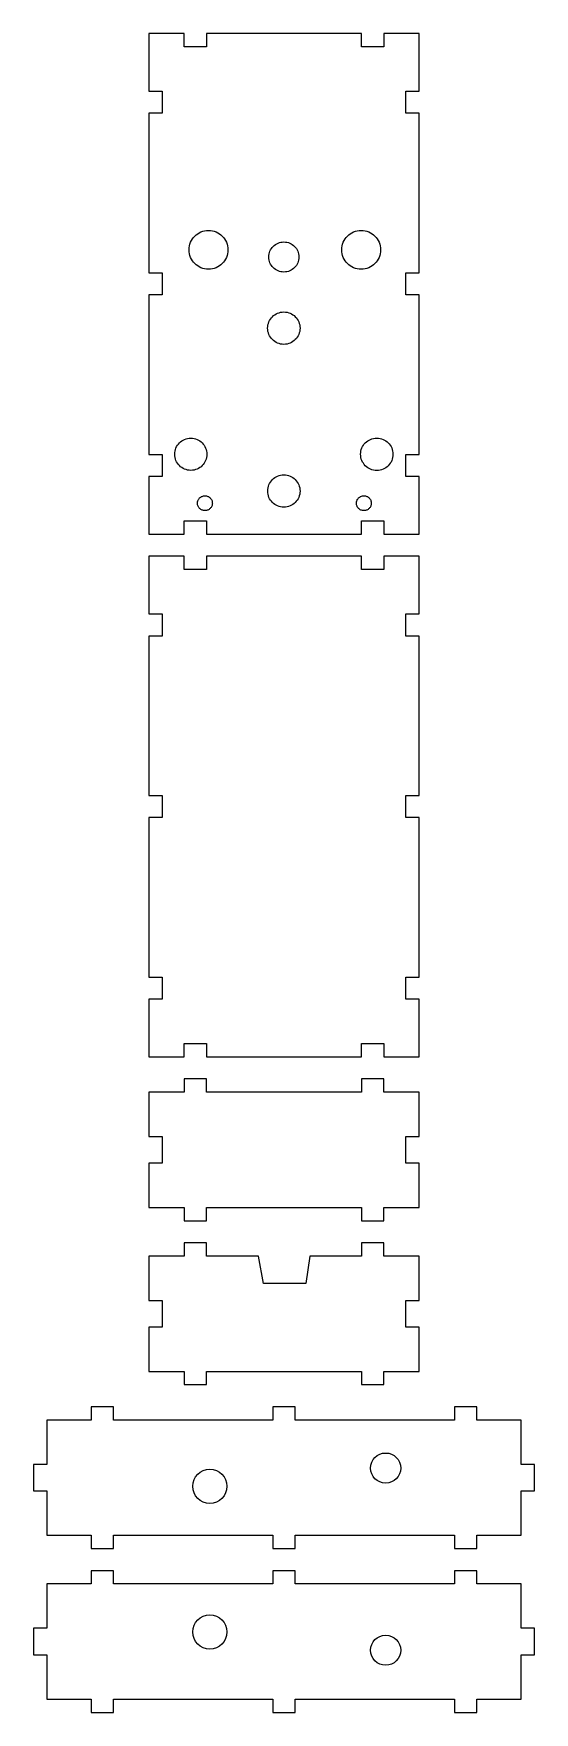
# Model space of a CAD drawing. Header units: metres. Extents: x -56 to 56, y -322 to 56.
import ezdxf

# ---------------------------------------------------------------- set-up
doc = ezdxf.new("R2010")
doc.units = ezdxf.units.M

msp = doc.modelspace()

# ---------------------------------------------------------------- linework, layer by layer
for p, q in [((-22.5, 56.5), (-30.5, 56.5)), ((-30.5, 56.5), (-30.5, 43.5)), ((-22.5, 53.5), (-22.5, 56.5)), ((-17.5, 53.5), (-22.5, 53.5)), ((17.5, 56.5), (-17.5, 56.5)), ((-17.5, 56.5), (-17.5, 53.5)), ((17.5, 53.5), (17.5, 56.5)), ((22.5, 53.5), (17.5, 53.5)), ((30.5, 56.5), (22.5, 56.5)), ((22.5, 56.5), (22.5, 53.5)), ((30.5, 43.5), (30.5, 56.5)), ((-30.5, 43.5), (-27.5, 43.5)), ((-27.5, 43.5), (-27.5, 38.5)), ((27.5, 38.5), (27.5, 43.5)), ((27.5, 43.5), (30.5, 43.5)), ((-27.5, 38.5), (-30.5, 38.5)), ((-30.5, 38.5), (-30.5, 2.5)), ((30.5, 38.5), (27.5, 38.5)), ((30.5, 2.49998), (30.5, 38.5)), ((-19.4775, 11.3096), (-19.1162, 11.5293)), ((-19.1162, 11.5293), (-18.7324, 11.7139)), ((-18.7324, 11.7139), (-18.3301, 11.8613)), ((-18.3301, 11.8613), (-17.9092, 11.9697)), ((-17.9092, 11.9697), (-17.4736, 12.0361)), ((-17.4736, 12.0361), (-17.0254, 12.0586)), ((-17.0254, 12.0586), (-16.5771, 12.0361)), ((-16.5771, 12.0361), (-16.1426, 11.9697)), ((-16.1426, 11.9697), (-15.7217, 11.8613)), ((-15.7217, 11.8613), (-15.3193, 11.7139)), ((-15.3193, 11.7139), (-14.9355, 11.5293)), ((-14.9355, 11.5293), (-14.5742, 11.3096)), ((14.96, 11.3096), (15.3213, 11.5293)), ((15.3213, 11.5293), (15.7041, 11.7139)), ((15.7041, 11.7139), (16.1074, 11.8613)), ((16.1074, 11.8613), (16.5273, 11.9697)), ((16.5273, 11.9697), (16.9629, 12.0361)), ((16.9629, 12.0361), (17.4111, 12.0586)), ((17.4111, 12.0586), (17.8594, 12.0361)), ((17.8594, 12.0361), (18.2949, 11.9697)), ((18.2949, 11.9697), (18.7148, 11.8613)), ((18.7148, 11.8613), (19.1182, 11.7139)), ((19.1182, 11.7139), (19.501, 11.5293)), ((19.501, 11.5293), (19.8623, 11.3096)), ((-21.4102, 7.67383), (-21.3877, 8.12207)), ((-21.3877, 7.22559), (-21.4102, 7.67383)), ((-21.3877, 8.12207), (-21.3213, 8.55762)), ((-21.3213, 8.55762), (-21.2129, 8.97754)), ((-21.2129, 8.97754), (-21.0654, 9.38086)), ((-21.0654, 9.38086), (-20.8809, 9.76367)), ((-20.8809, 9.76367), (-20.6611, 10.126)), ((-20.6611, 10.126), (-20.4092, 10.4629)), ((-20.4092, 10.4629), (-20.126, 10.7744)), ((-20.126, 10.7744), (-19.8145, 11.0576)), ((-19.8145, 11.0576), (-19.4775, 11.3096)), ((-14.5742, 11.3096), (-14.2373, 11.0576)), ((-14.2373, 11.0576), (-13.9258, 10.7744)), ((-13.9258, 10.7744), (-13.6426, 10.4629)), ((-13.6426, 10.4629), (-13.3896, 10.126)), ((-13.3896, 10.126), (-13.1709, 9.76367)), ((-13.1709, 9.76367), (-12.9863, 9.38086)), ((-12.9863, 9.38086), (-12.8389, 8.97754)), ((-12.8389, 8.97754), (-12.7305, 8.55762)), ((-12.7305, 8.55762), (-12.664, 8.12207)), ((-12.6416, 7.67383), (-12.6641, 7.22559)), ((-12.664, 8.12207), (-12.6416, 7.67383)), ((-3.16209, 7.38477), (-3.01854, 7.68164)), ((-3.01854, 7.68164), (-2.84862, 7.96191)), ((-2.84862, 7.96191), (-2.65331, 8.22363)), ((-2.65331, 8.22363), (-2.43358, 8.46484)), ((-2.43358, 8.46484), (-2.19237, 8.68359)), ((-2.19237, 8.68359), (-1.93065, 8.87891)), ((-1.93065, 8.87891), (-1.65038, 9.0498)), ((-1.65038, 9.0498), (-1.3535, 9.19238)), ((-1.3535, 9.19238), (-1.041, 9.30664)), ((-1.041, 9.30664), (-0.71581, 9.39062)), ((-0.71581, 9.39062), (-0.37791, 9.44238)), ((-0.37791, 9.44238), (-0.03123, 9.45996)), ((-0.03123, 9.45996), (0.31641, 9.44238)), ((0.31641, 9.44238), (0.6543, 9.39062)), ((0.6543, 9.39062), (0.97949, 9.30664)), ((0.97949, 9.30664), (1.29199, 9.19238)), ((1.29199, 9.19238), (1.58887, 9.0498)), ((1.58887, 9.0498), (1.86914, 8.87891)), ((1.86914, 8.87891), (2.13086, 8.68359)), ((2.13086, 8.68359), (2.37207, 8.46484)), ((2.37207, 8.46484), (2.59082, 8.22363)), ((2.59082, 8.22363), (2.78711, 7.96191)), ((2.78711, 7.96191), (2.95703, 7.68164)), ((2.95703, 7.68164), (3.09961, 7.38477)), ((13.0264, 7.67381), (13.0488, 8.12206)), ((13.0488, 7.22557), (13.0264, 7.67381)), ((13.0488, 8.12206), (13.1162, 8.5576)), ((13.1162, 8.5576), (13.2236, 8.97752)), ((13.2236, 8.97752), (13.3711, 9.38084)), ((13.3711, 9.38084), (13.5557, 9.76366)), ((13.5557, 9.76366), (13.7754, 10.126)), ((13.7754, 10.126), (14.0283, 10.4629)), ((14.0283, 10.4629), (14.3105, 10.7744)), ((14.3105, 10.7744), (14.6221, 11.0576)), ((14.6221, 11.0576), (14.96, 11.3096)), ((19.8623, 11.3096), (20.2002, 11.0576)), ((20.2002, 11.0576), (20.5117, 10.7744)), ((20.5117, 10.7744), (20.7949, 10.4629)), ((20.7949, 10.4629), (21.0469, 10.126)), ((21.0469, 10.126), (21.2666, 9.76366)), ((21.2666, 9.76366), (21.4512, 9.38084)), ((21.4512, 9.38084), (21.5986, 8.97752)), ((21.5986, 8.97752), (21.707, 8.5576)), ((21.707, 8.5576), (21.7734, 8.12206)), ((21.7734, 8.12206), (21.7959, 7.67381)), ((21.7959, 7.67381), (21.7734, 7.22557)), ((-21.3213, 6.79102), (-21.3877, 7.22559)), ((-21.2129, 6.37012), (-21.3213, 6.79102)), ((-21.0654, 5.96777), (-21.2129, 6.37012)), ((-20.8809, 5.58398), (-21.0654, 5.96777)), ((-20.6611, 5.22266), (-20.8809, 5.58398)), ((-20.4092, 4.88477), (-20.6611, 5.22266)), ((-20.126, 4.57422), (-20.4092, 4.88477)), ((-19.8145, 4.29102), (-20.126, 4.57422)), ((-19.4775, 4.03809), (-19.8145, 4.29102)), ((-19.1162, 3.81934), (-19.4775, 4.03809)), ((-18.7324, 3.63379), (-19.1162, 3.81934)), ((-14.9355, 3.81934), (-15.3193, 3.63379)), ((-14.5742, 4.03809), (-14.9355, 3.81934)), ((-14.2373, 4.29102), (-14.5742, 4.03809)), ((-13.9258, 4.57422), (-14.2373, 4.29102)), ((-13.6426, 4.88477), (-13.9258, 4.57422)), ((-13.3896, 5.22266), (-13.6426, 4.88477)), ((-13.1709, 5.58398), (-13.3896, 5.22266)), ((-12.9863, 5.96777), (-13.1709, 5.58398)), ((-12.8389, 6.37012), (-12.9863, 5.96777)), ((-12.7305, 6.79102), (-12.8389, 6.37012)), ((-12.6641, 7.22559), (-12.7305, 6.79102)), ((-3.4287, 6.06152), (-3.41112, 6.40918)), ((-3.41112, 5.71387), (-3.4287, 6.06152)), ((-3.41112, 6.40918), (-3.35936, 6.74609)), ((-3.35936, 5.37695), (-3.41112, 5.71387)), ((-3.35936, 6.74609), (-3.27635, 7.07227)), ((-3.27635, 5.05176), (-3.35936, 5.37695)), ((-3.27635, 7.07227), (-3.16209, 7.38477)), ((-3.16209, 4.73926), (-3.27635, 5.05176)), ((-3.01854, 4.44238), (-3.16209, 4.73926)), ((-2.84862, 4.16211), (-3.01854, 4.44238)), ((-2.65331, 3.90039), (-2.84862, 4.16211)), ((-2.43358, 3.65918), (-2.65331, 3.90039)), ((2.59082, 3.90038), (2.37207, 3.65916)), ((2.78711, 4.16211), (2.59082, 3.90038)), ((2.95703, 4.44238), (2.78711, 4.16211)), ((3.09961, 4.73926), (2.95703, 4.44238)), ((3.09961, 7.38477), (3.21387, 7.07227)), ((3.21387, 5.05176), (3.09961, 4.73926)), ((3.21387, 7.07227), (3.29785, 6.74609)), ((3.29785, 5.37695), (3.21387, 5.05176)), ((3.29785, 6.74609), (3.34961, 6.40918)), ((3.34961, 5.71387), (3.29785, 5.37695)), ((3.34961, 6.40918), (3.36719, 6.06152)), ((3.36719, 6.06152), (3.34961, 5.71387)), ((13.1162, 6.791), (13.0488, 7.22557)), ((13.2236, 6.3701), (13.1162, 6.791)), ((13.3711, 5.96776), (13.2236, 6.3701)), ((13.5557, 5.58397), (13.3711, 5.96776)), ((13.7754, 5.22264), (13.5557, 5.58397)), ((14.0283, 4.88475), (13.7754, 5.22264)), ((14.3105, 4.5742), (14.0283, 4.88475)), ((14.6221, 4.291), (14.3105, 4.5742)), ((14.96, 4.03807), (14.6221, 4.291)), ((15.3213, 3.81932), (14.96, 4.03807)), ((15.7041, 3.63377), (15.3213, 3.81932)), ((19.501, 3.81932), (19.1182, 3.63377)), ((19.8623, 4.03807), (19.501, 3.81932)), ((20.2002, 4.291), (19.8623, 4.03807)), ((20.5117, 4.5742), (20.2002, 4.291)), ((20.7949, 4.88475), (20.5117, 4.5742)), ((21.0469, 5.22264), (20.7949, 4.88475)), ((21.2666, 5.58397), (21.0469, 5.22264)), ((21.4512, 5.96776), (21.2666, 5.58397)), ((21.5986, 6.3701), (21.4512, 5.96776)), ((21.707, 6.791), (21.5986, 6.3701)), ((21.7734, 7.22557), (21.707, 6.791)), ((-30.5, 2.5), (-27.5, 2.5)), ((-27.5, 2.5), (-27.5, -2.49998)), ((-18.3301, 3.48633), (-18.7324, 3.63379)), ((-17.9092, 3.37891), (-18.3301, 3.48633)), ((-17.4736, 3.3125), (-17.9092, 3.37891)), ((-17.0254, 3.29004), (-17.4736, 3.3125)), ((-16.5771, 3.3125), (-17.0254, 3.29004)), ((-16.1426, 3.37891), (-16.5771, 3.3125)), ((-15.7217, 3.48633), (-16.1426, 3.37891)), ((-15.3193, 3.63379), (-15.7217, 3.48633)), ((-2.19237, 3.43945), (-2.43358, 3.65918)), ((-1.93065, 3.24414), (-2.19237, 3.43945)), ((-1.65038, 3.07422), (-1.93065, 3.24414)), ((-1.3535, 2.93066), (-1.65038, 3.07422)), ((-1.041, 2.81641), (-1.3535, 2.93066)), ((-0.71581, 2.73242), (-1.041, 2.81641)), ((-0.37791, 2.68164), (-0.71581, 2.73242)), ((-0.03123, 2.66406), (-0.37791, 2.68164)), ((0.31641, 2.68164), (-0.03123, 2.66406)), ((0.6543, 2.73242), (0.31641, 2.68164)), ((0.97949, 2.81641), (0.6543, 2.73242)), ((1.29199, 2.93066), (0.97949, 2.81641)), ((1.58887, 3.07422), (1.29199, 2.93066)), ((1.86914, 3.24413), (1.58887, 3.07422)), ((2.13086, 3.43944), (1.86914, 3.24413)), ((2.37207, 3.65916), (2.13086, 3.43944)), ((16.1074, 3.48631), (15.7041, 3.63377)), ((16.5273, 3.37889), (16.1074, 3.48631)), ((16.9629, 3.31248), (16.5273, 3.37889)), ((17.4111, 3.29002), (16.9629, 3.31248)), ((17.8594, 3.31248), (17.4111, 3.29002)), ((18.2949, 3.37889), (17.8594, 3.31248)), ((18.7148, 3.48631), (18.2949, 3.37889)), ((19.1182, 3.63377), (18.7148, 3.48631)), ((27.5, -2.5), (27.5, 2.49998)), ((27.5, 2.49998), (30.5, 2.49998)), ((-27.5, -2.49998), (-30.5, -2.49998)), ((-30.5, -2.49998), (-30.5, -38.5)), ((30.5, -2.5), (27.5, -2.5)), ((30.5, -38.5), (30.5, -2.5)), ((-2.85156, -7.67676), (-2.61621, -7.41699)), ((-2.61621, -7.41699), (-2.35645, -7.18164)), ((-2.35645, -7.18164), (-2.0752, -6.9707)), ((-2.0752, -6.9707), (-1.77344, -6.78809)), ((-1.77344, -6.78809), (-1.4541, -6.63379)), ((-1.4541, -6.63379), (-1.11816, -6.51074)), ((-1.11816, -6.51074), (-0.76855, -6.4209)), ((-0.76855, -6.4209), (-0.40527, -6.36523)), ((-0.40527, -6.36523), (-0.03125, -6.34668)), ((-0.03125, -6.34668), (0.34178, -6.36523)), ((0.34178, -6.36523), (0.70506, -6.4209)), ((0.70506, -6.4209), (1.05565, -6.51074)), ((1.05565, -6.51074), (1.39159, -6.63379)), ((1.39159, -6.63379), (1.71092, -6.78809)), ((1.71092, -6.78809), (2.0117, -6.9707)), ((2.0117, -6.9707), (2.29393, -7.18164)), ((2.29393, -7.18164), (2.55272, -7.41699)), ((2.55272, -7.41699), (2.78905, -7.67676)), ((-3.68652, -10.002), (-3.66797, -9.62793)), ((-3.66797, -10.375), (-3.68652, -10.002)), ((-3.66797, -9.62793), (-3.6123, -9.26465)), ((-3.6123, -10.7383), (-3.66797, -10.375)), ((-3.6123, -9.26465), (-3.52246, -8.91504)), ((-3.52246, -11.0889), (-3.6123, -10.7383)), ((-3.52246, -8.91504), (-3.39941, -8.5791)), ((-3.39941, -11.4238), (-3.52246, -11.0889)), ((-3.39941, -8.5791), (-3.24512, -8.25977)), ((-3.24512, -8.25977), (-3.0625, -7.95801)), ((-3.0625, -7.95801), (-2.85156, -7.67676)), ((2.78905, -7.67676), (2.99901, -7.95801)), ((2.99901, -7.95801), (3.1826, -8.25977)), ((3.1826, -8.25977), (3.33592, -8.5791)), ((3.33592, -8.5791), (3.45897, -8.91504)), ((3.45897, -11.0889), (3.33592, -11.4238)), ((3.45897, -8.91504), (3.54881, -9.26465)), ((3.54881, -10.7383), (3.45897, -11.0889)), ((3.54881, -9.26465), (3.60448, -9.62793)), ((3.60448, -10.375), (3.54881, -10.7383)), ((3.60448, -9.62793), (3.62401, -10.002)), ((3.62401, -10.002), (3.60448, -10.375)), ((-3.24512, -11.7441), (-3.39941, -11.4238)), ((-3.0625, -12.0449), (-3.24512, -11.7441)), ((-2.85156, -12.3262), (-3.0625, -12.0449)), ((-2.61621, -12.5859), (-2.85156, -12.3262)), ((-2.35645, -12.8223), (-2.61621, -12.5859)), ((-2.0752, -13.0322), (-2.35645, -12.8223)), ((-1.77344, -13.2158), (-2.0752, -13.0322)), ((-1.4541, -13.3691), (-1.77344, -13.2158)), ((-1.11816, -13.4922), (-1.4541, -13.3691)), ((-0.76855, -13.582), (-1.11816, -13.4922)), ((-0.40527, -13.6377), (-0.76855, -13.582)), ((-0.03125, -13.6562), (-0.40527, -13.6377)), ((0.34178, -13.6377), (-0.03125, -13.6562)), ((0.70506, -13.582), (0.34178, -13.6377)), ((1.05565, -13.4922), (0.70506, -13.582)), ((1.39159, -13.3691), (1.05565, -13.4922)), ((1.71092, -13.2158), (1.39159, -13.3691)), ((2.0117, -13.0322), (1.71092, -13.2158)), ((2.29393, -12.8223), (2.0117, -13.0322)), ((2.55272, -12.5859), (2.29393, -12.8223)), ((2.78905, -12.3262), (2.55272, -12.5859)), ((2.99901, -12.0449), (2.78905, -12.3262)), ((3.1826, -11.7441), (2.99901, -12.0449)), ((3.33592, -11.4238), (3.1826, -11.7441)), ((-24.6387, -38.1035), (-24.584, -37.7432)), ((-24.584, -37.7432), (-24.4941, -37.3945)), ((-24.4941, -37.3945), (-24.3721, -37.0615)), ((-24.3721, -37.0615), (-24.2197, -36.7441)), ((-24.2197, -36.7441), (-24.0381, -36.4443)), ((-24.0381, -36.4443), (-23.8291, -36.165)), ((-23.8291, -36.165), (-23.5947, -35.9072)), ((-23.5947, -35.9072), (-23.3369, -35.6729)), ((-23.3369, -35.6729), (-23.0566, -35.4639)), ((-23.0566, -35.4639), (-22.7578, -35.2822)), ((-22.7578, -35.2822), (-22.4404, -35.1289)), ((-22.4404, -35.1289), (-22.1064, -35.0068)), ((-22.1064, -35.0068), (-21.7588, -34.918)), ((-21.7588, -34.918), (-21.3984, -34.8623)), ((-21.3984, -34.8623), (-21.0273, -34.8438)), ((-21.0273, -34.8438), (-20.6562, -34.8623)), ((-20.6562, -34.8623), (-20.2949, -34.918)), ((-20.2949, -34.918), (-19.9473, -35.0068)), ((-19.9473, -35.0068), (-19.6133, -35.1289)), ((-19.6133, -35.1289), (-19.2959, -35.2822)), ((-19.2959, -35.2822), (-18.9971, -35.4639)), ((-18.9971, -35.4639), (-18.7178, -35.6729)), ((-18.7178, -35.6729), (-18.46, -35.9072)), ((-18.46, -35.9072), (-18.2256, -36.165)), ((-18.2256, -36.165), (-18.0166, -36.4443)), ((-18.0166, -36.4443), (-17.834, -36.7441)), ((-17.834, -36.7441), (-17.6816, -37.0615)), ((-17.6816, -37.0615), (-17.5596, -37.3945)), ((-17.5596, -37.3945), (-17.4697, -37.7432)), ((-17.4697, -37.7432), (-17.415, -38.1035)), ((17.3008, -38.1006), (17.3555, -37.7383)), ((17.3555, -37.7383), (17.4463, -37.3877)), ((17.4463, -37.3877), (17.5683, -37.0518)), ((17.5683, -37.0518), (17.7226, -36.7324)), ((17.7226, -36.7324), (17.9053, -36.4307)), ((17.9053, -36.4307), (18.1162, -36.1494)), ((18.1162, -36.1494), (18.3515, -35.8906)), ((18.3515, -35.8906), (18.6113, -35.6543)), ((18.6113, -35.6543), (18.8926, -35.4443)), ((18.8926, -35.4443), (19.1943, -35.2607)), ((19.1943, -35.2607), (19.5137, -35.1074)), ((19.5137, -35.1074), (19.8496, -34.9844)), ((19.8496, -34.9844), (20.1992, -34.8945)), ((20.1992, -34.8945), (20.5625, -34.8389)), ((20.5625, -34.8389), (20.9365, -34.8193)), ((20.9365, -34.8193), (21.3096, -34.8389)), ((21.3096, -34.8389), (21.6728, -34.8945)), ((21.6728, -34.8945), (22.0234, -34.9844)), ((22.0234, -34.9844), (22.3584, -35.1074)), ((22.3584, -35.1074), (22.6787, -35.2607)), ((22.6787, -35.2607), (22.9795, -35.4443)), ((22.9795, -35.4443), (23.2607, -35.6543)), ((23.2607, -35.6543), (23.5205, -35.8906)), ((23.5205, -35.8906), (23.7568, -36.1494)), ((23.7568, -36.1494), (23.9668, -36.4307)), ((23.9668, -36.4307), (24.1494, -36.7324)), ((24.1494, -36.7324), (24.3037, -37.0518)), ((24.3037, -37.0518), (24.4267, -37.3877)), ((24.4267, -37.3877), (24.5166, -37.7383)), ((24.5166, -37.7383), (24.5723, -38.1006)), ((-30.5, -38.5), (-27.5, -38.5)), ((-27.5, -38.5), (-27.5, -43.5)), ((-24.6582, -38.4746), (-24.6387, -38.1035)), ((-24.6387, -38.8457), (-24.6582, -38.4746)), ((-24.584, -39.2061), (-24.6387, -38.8457)), ((-24.4941, -39.5547), (-24.584, -39.2061)), ((-24.3721, -39.8877), (-24.4941, -39.5547)), ((-24.2197, -40.2051), (-24.3721, -39.8877)), ((-24.0381, -40.5049), (-24.2197, -40.2051)), ((-23.8291, -40.7842), (-24.0381, -40.5049)), ((-23.5947, -41.042), (-23.8291, -40.7842)), ((-23.3369, -41.2764), (-23.5947, -41.042)), ((-23.0566, -41.4854), (-23.3369, -41.2764)), ((-22.7578, -41.667), (-23.0566, -41.4854)), ((-22.4404, -41.8203), (-22.7578, -41.667)), ((-19.2959, -41.667), (-19.6133, -41.8203)), ((-18.9971, -41.4854), (-19.2959, -41.667)), ((-18.7178, -41.2764), (-18.9971, -41.4854)), ((-18.46, -41.042), (-18.7178, -41.2764)), ((-18.2256, -40.7842), (-18.46, -41.042)), ((-18.0166, -40.5049), (-18.2256, -40.7842)), ((-17.834, -40.2051), (-18.0166, -40.5049)), ((-17.6816, -39.8877), (-17.834, -40.2051)), ((-17.5596, -39.5547), (-17.6816, -39.8877)), ((-17.4697, -39.2061), (-17.5596, -39.5547)), ((-17.415, -38.8457), (-17.4697, -39.2061)), ((-17.415, -38.1035), (-17.3965, -38.4746)), ((-17.3965, -38.4746), (-17.415, -38.8457)), ((17.2812, -38.4746), (17.3008, -38.1006)), ((17.3008, -38.8486), (17.2812, -38.4746)), ((17.3555, -39.2109), (17.3008, -38.8486)), ((17.4463, -39.5615), (17.3555, -39.2109)), ((17.5683, -39.8975), (17.4463, -39.5615)), ((17.7226, -40.2168), (17.5683, -39.8975)), ((17.9053, -40.5176), (17.7226, -40.2168)), ((18.1162, -40.7988), (17.9053, -40.5176)), ((18.3515, -41.0586), (18.1162, -40.7988)), ((18.6113, -41.2949), (18.3515, -41.0586)), ((18.8926, -41.5049), (18.6113, -41.2949)), ((19.1943, -41.6885), (18.8926, -41.5049)), ((19.5137, -41.8418), (19.1943, -41.6885)), ((22.6787, -41.6885), (22.3584, -41.8418)), ((22.9795, -41.5049), (22.6787, -41.6885)), ((23.2607, -41.2949), (22.9795, -41.5049)), ((23.5205, -41.0586), (23.2607, -41.2949)), ((23.7568, -40.7988), (23.5205, -41.0586)), ((23.9668, -40.5176), (23.7568, -40.7988)), ((24.1494, -40.2168), (23.9668, -40.5176)), ((24.3037, -39.8975), (24.1494, -40.2168)), ((24.4267, -39.5615), (24.3037, -39.8975)), ((24.5166, -39.2109), (24.4267, -39.5615)), ((24.5723, -38.8486), (24.5166, -39.2109)), ((24.5723, -38.1006), (24.5908, -38.4746)), ((24.5908, -38.4746), (24.5723, -38.8486)), ((27.5, -43.5), (27.5, -38.5)), ((27.5, -38.5), (30.5, -38.5)), ((-27.5, -43.5), (-30.5, -43.5)), ((-30.5, -43.5), (-30.5, -56.5)), ((-22.1064, -41.9424), (-22.4404, -41.8203)), ((-21.7588, -42.0312), (-22.1064, -41.9424)), ((-21.3984, -42.0869), (-21.7588, -42.0312)), ((-21.0273, -42.1055), (-21.3984, -42.0869)), ((-20.6562, -42.0869), (-21.0273, -42.1055)), ((-20.2949, -42.0312), (-20.6562, -42.0869)), ((-19.9473, -41.9424), (-20.2949, -42.0312)), ((-19.6133, -41.8203), (-19.9473, -41.9424)), ((-3.5127, -45.6914), (-3.38965, -45.3564)), ((-3.38965, -45.3564), (-3.23633, -45.0381)), ((-3.23633, -45.0381), (-3.05371, -44.7373)), ((-3.05371, -44.7373), (-2.84375, -44.457)), ((-2.84375, -44.457), (-2.60938, -44.1982)), ((-2.60938, -44.1982), (-2.34961, -43.9629)), ((-2.34961, -43.9629), (-2.06934, -43.7529)), ((-2.06934, -43.7529), (-1.76855, -43.5703)), ((-1.76855, -43.5703), (-1.4502, -43.417)), ((-1.4502, -43.417), (-1.11523, -43.2939)), ((-1.11523, -43.2939), (-0.76562, -43.2041)), ((-0.76562, -43.2041), (-0.4043, -43.1494)), ((-0.4043, -43.1494), (-0.03125, -43.1299)), ((-0.03125, -43.1299), (0.34081, -43.1494)), ((0.34081, -43.1494), (0.70311, -43.2041)), ((0.70311, -43.2041), (1.05272, -43.2939)), ((1.05272, -43.2939), (1.38768, -43.417)), ((1.38768, -43.417), (1.70604, -43.5703)), ((1.70604, -43.5703), (2.00682, -43.7529)), ((2.00682, -43.7529), (2.28709, -43.9629)), ((2.28709, -43.9629), (2.54588, -44.1982)), ((2.54588, -44.1982), (2.78123, -44.457)), ((2.78123, -44.457), (2.9912, -44.7373)), ((2.9912, -44.7373), (3.17381, -45.0381)), ((3.17381, -45.0381), (3.32713, -45.3564)), ((3.32713, -45.3564), (3.45018, -45.6914)), ((19.8496, -41.9648), (19.5137, -41.8418)), ((20.1992, -42.0547), (19.8496, -41.9648)), ((20.5625, -42.1104), (20.1992, -42.0547)), ((20.9365, -42.1289), (20.5625, -42.1104)), ((21.3096, -42.1104), (20.9365, -42.1289)), ((21.6728, -42.0547), (21.3096, -42.1104)), ((22.0234, -41.9648), (21.6728, -42.0547)), ((22.3584, -41.8418), (22.0234, -41.9648)), ((30.5, -43.5), (27.5, -43.5)), ((30.5, -56.5), (30.5, -43.5)), ((-19.5166, -49.3457), (-19.4912, -49.1787)), ((-19.4912, -49.1787), (-19.4492, -49.0176)), ((-19.4492, -49.0176), (-19.3936, -48.8633)), ((-19.3936, -48.8633), (-19.3223, -48.7158)), ((-19.3223, -48.7158), (-19.2383, -48.5771)), ((-19.2383, -48.5771), (-19.1416, -48.4482)), ((-19.1416, -48.4482), (-19.0332, -48.3291)), ((-19.0332, -48.3291), (-18.9141, -48.2207)), ((-18.9141, -48.2207), (-18.7842, -48.124)), ((-18.7842, -48.124), (-18.6455, -48.0391)), ((-18.6455, -48.0391), (-18.499, -47.9688)), ((-18.499, -47.9688), (-18.3447, -47.9121)), ((-18.3447, -47.9121), (-18.1836, -47.8711)), ((-18.1836, -47.8711), (-18.0166, -47.8457)), ((-18.0166, -47.8457), (-17.8447, -47.8369)), ((-17.8447, -47.8369), (-17.6729, -47.8457)), ((-17.6729, -47.8457), (-17.5059, -47.8711)), ((-17.5059, -47.8711), (-17.3447, -47.9121)), ((-17.3447, -47.9121), (-17.1904, -47.9688)), ((-17.1904, -47.9688), (-17.0439, -48.0391)), ((-17.0439, -48.0391), (-16.9053, -48.124)), ((-16.9053, -48.124), (-16.7754, -48.2207)), ((-16.7754, -48.2207), (-16.6562, -48.3291)), ((-16.6562, -48.3291), (-16.5479, -48.4482)), ((-16.5479, -48.4482), (-16.4512, -48.5771)), ((-16.4512, -48.5771), (-16.3672, -48.7158)), ((-16.3672, -48.7158), (-16.2959, -48.8633)), ((-16.2959, -48.8633), (-16.2393, -49.0176)), ((-16.2393, -49.0176), (-16.1982, -49.1787)), ((-16.1982, -49.1787), (-16.1729, -49.3457)), ((-3.67676, -46.7754), (-3.6582, -46.4023)), ((-3.6582, -47.1484), (-3.67676, -46.7754)), ((-3.6582, -46.4023), (-3.60254, -46.041)), ((-3.60254, -47.5098), (-3.6582, -47.1484)), ((-3.60254, -46.041), (-3.5127, -45.6914)), ((-3.5127, -47.8594), (-3.60254, -47.5098)), ((-3.38965, -48.1943), (-3.5127, -47.8594)), ((-3.23633, -48.5127), (-3.38965, -48.1943)), ((-3.05371, -48.8135), (-3.23633, -48.5127)), ((-2.84375, -49.0938), (-3.05371, -48.8135)), ((-2.60938, -49.3525), (-2.84375, -49.0938)), ((2.78123, -49.0938), (2.54588, -49.3525)), ((2.9912, -48.8135), (2.78123, -49.0938)), ((3.17381, -48.5127), (2.9912, -48.8135)), ((3.32713, -48.1943), (3.17381, -48.5127)), ((3.45018, -47.8594), (3.32713, -48.1943)), ((3.45018, -45.6914), (3.54002, -46.041)), ((3.54002, -47.5098), (3.45018, -47.8594)), ((3.54002, -46.041), (3.59471, -46.4023)), ((3.59471, -47.1484), (3.54002, -47.5098)), ((3.59471, -46.4023), (3.61327, -46.7754)), ((3.61327, -46.7754), (3.59471, -47.1484)), ((16.3486, -49.3457), (16.374, -49.1787)), ((16.374, -49.1787), (16.416, -49.0176)), ((16.416, -49.0176), (16.4726, -48.8633)), ((16.4726, -48.8633), (16.543, -48.7158)), ((16.543, -48.7158), (16.6269, -48.5771)), ((16.6269, -48.5771), (16.7236, -48.4482)), ((16.7236, -48.4482), (16.832, -48.3291)), ((16.832, -48.3291), (16.9521, -48.2207)), ((16.9521, -48.2207), (17.081, -48.124)), ((17.081, -48.124), (17.2197, -48.0391)), ((17.2197, -48.0391), (17.3662, -47.9688)), ((17.3662, -47.9688), (17.5215, -47.9121)), ((17.5215, -47.9121), (17.6816, -47.8711)), ((17.6816, -47.8711), (17.8486, -47.8457)), ((17.8486, -47.8457), (18.0205, -47.8369)), ((18.0205, -47.8369), (18.1924, -47.8457)), ((18.1924, -47.8457), (18.3594, -47.8711)), ((18.3594, -47.8711), (18.5205, -47.9121)), ((18.5205, -47.9121), (18.6748, -47.9688)), ((18.6748, -47.9688), (18.8223, -48.0391)), ((18.8223, -48.0391), (18.9599, -48.124)), ((18.9599, -48.124), (19.0898, -48.2207)), ((19.0898, -48.2207), (19.209, -48.3291)), ((19.209, -48.3291), (19.3174, -48.4482)), ((19.3174, -48.4482), (19.414, -48.5771)), ((19.414, -48.5771), (19.498, -48.7158)), ((19.498, -48.7158), (19.5693, -48.8633)), ((19.5693, -48.8633), (19.626, -49.0176)), ((19.626, -49.0176), (19.667, -49.1787)), ((19.667, -49.1787), (19.6924, -49.3457)), ((-19.5254, -49.5176), (-19.5166, -49.3457)), ((-19.5166, -49.6895), (-19.5254, -49.5176)), ((-19.4912, -49.8555), (-19.5166, -49.6895)), ((-19.4492, -50.0166), (-19.4912, -49.8555)), ((-19.3936, -50.1709), (-19.4492, -50.0166)), ((-19.3223, -50.3184), (-19.3936, -50.1709)), ((-19.2383, -50.457), (-19.3223, -50.3184)), ((-19.1416, -50.5859), (-19.2383, -50.457)), ((-19.0332, -50.7051), (-19.1416, -50.5859)), ((-18.9141, -50.8145), (-19.0332, -50.7051)), ((-18.7842, -50.9111), (-18.9141, -50.8145)), ((-18.6455, -50.9951), (-18.7842, -50.9111)), ((-18.499, -51.0654), (-18.6455, -50.9951)), ((-18.3447, -51.1221), (-18.499, -51.0654)), ((-18.1836, -51.1641), (-18.3447, -51.1221)), ((-18.0166, -51.1895), (-18.1836, -51.1641)), ((-17.8447, -51.1973), (-18.0166, -51.1895)), ((-17.6729, -51.1895), (-17.8447, -51.1973)), ((-17.5059, -51.1641), (-17.6729, -51.1895)), ((-17.3447, -51.1221), (-17.5059, -51.1641)), ((-17.1904, -51.0654), (-17.3447, -51.1221)), ((-17.0439, -50.9951), (-17.1904, -51.0654)), ((-16.9053, -50.9111), (-17.0439, -50.9951)), ((-16.7754, -50.8145), (-16.9053, -50.9111)), ((-16.6562, -50.7051), (-16.7754, -50.8145)), ((-16.5479, -50.5859), (-16.6562, -50.7051)), ((-16.4512, -50.457), (-16.5479, -50.5859)), ((-16.3672, -50.3184), (-16.4512, -50.457)), ((-16.2959, -50.1709), (-16.3672, -50.3184)), ((-16.2393, -50.0166), (-16.2959, -50.1709)), ((-16.1982, -49.8555), (-16.2393, -50.0166)), ((-16.1729, -49.6895), (-16.1982, -49.8555)), ((-16.1729, -49.3457), (-16.1641, -49.5176)), ((-16.1641, -49.5176), (-16.1729, -49.6895)), ((-2.34961, -49.5879), (-2.60938, -49.3525)), ((-2.06934, -49.7979), (-2.34961, -49.5879)), ((-1.76855, -49.9805), (-2.06934, -49.7979)), ((-1.4502, -50.1338), (-1.76855, -49.9805)), ((-1.11523, -50.2568), (-1.4502, -50.1338)), ((-0.76562, -50.3467), (-1.11523, -50.2568)), ((-0.4043, -50.4014), (-0.76562, -50.3467)), ((-0.03125, -50.4209), (-0.4043, -50.4014)), ((0.34081, -50.4014), (-0.03125, -50.4209)), ((0.70311, -50.3467), (0.34081, -50.4014)), ((1.05272, -50.2568), (0.70311, -50.3467)), ((1.38768, -50.1338), (1.05272, -50.2568)), ((1.70604, -49.9805), (1.38768, -50.1338)), ((2.00682, -49.7979), (1.70604, -49.9805)), ((2.28709, -49.5879), (2.00682, -49.7979)), ((2.54588, -49.3525), (2.28709, -49.5879)), ((16.3398, -49.5176), (16.3486, -49.3457)), ((16.3486, -49.6895), (16.3398, -49.5176)), ((16.374, -49.8555), (16.3486, -49.6895)), ((16.416, -50.0166), (16.374, -49.8555)), ((16.4726, -50.1709), (16.416, -50.0166)), ((16.543, -50.3184), (16.4726, -50.1709)), ((16.6269, -50.457), (16.543, -50.3184)), ((16.7236, -50.5859), (16.6269, -50.457)), ((16.832, -50.7051), (16.7236, -50.5859)), ((16.9521, -50.8145), (16.832, -50.7051)), ((17.081, -50.9111), (16.9521, -50.8145)), ((17.2197, -50.9951), (17.081, -50.9111)), ((17.3662, -51.0654), (17.2197, -50.9951)), ((17.5215, -51.1221), (17.3662, -51.0654)), ((17.6816, -51.1641), (17.5215, -51.1221)), ((17.8486, -51.1895), (17.6816, -51.1641)), ((18.0205, -51.1973), (17.8486, -51.1895)), ((18.1924, -51.1895), (18.0205, -51.1973)), ((18.3594, -51.1641), (18.1924, -51.1895)), ((18.5205, -51.1221), (18.3594, -51.1641)), ((18.6748, -51.0654), (18.5205, -51.1221)), ((18.8223, -50.9951), (18.6748, -51.0654)), ((18.9599, -50.9111), (18.8223, -50.9951)), ((19.0898, -50.8145), (18.9599, -50.9111)), ((19.209, -50.7051), (19.0898, -50.8145)), ((19.3174, -50.5859), (19.209, -50.7051)), ((19.414, -50.457), (19.3174, -50.5859)), ((19.498, -50.3184), (19.414, -50.457)), ((19.5693, -50.1709), (19.498, -50.3184)), ((19.626, -50.0166), (19.5693, -50.1709)), ((19.667, -49.8555), (19.626, -50.0166)), ((19.6924, -49.6895), (19.667, -49.8555)), ((19.6924, -49.3457), (19.7012, -49.5176)), ((19.7012, -49.5176), (19.6924, -49.6895)), ((-30.5, -56.5), (-22.5, -56.5)), ((-22.5, -56.5), (-22.5, -53.5)), ((-22.5, -53.5), (-17.5, -53.5)), ((-17.5, -53.5), (-17.5, -56.5)), ((-17.5, -56.5), (17.5, -56.5)), ((17.5, -53.5), (22.5, -53.5)), ((17.5, -56.5), (17.5, -53.5)), ((22.5, -53.5), (22.5, -56.5)), ((22.5, -56.5), (30.5, -56.5)), ((-22.5, -61.5), (-30.5, -61.5)), ((-30.5, -61.5), (-30.5, -74.5)), ((-22.5, -64.5), (-22.5, -61.5)), ((17.5, -61.5), (-17.5, -61.5)), ((-17.5, -61.5), (-17.5, -64.5)), ((17.5, -64.5), (17.5, -61.5)), ((30.5, -61.5), (22.5, -61.5)), ((22.5, -61.5), (22.5, -64.5)), ((30.5, -74.5), (30.5, -61.5)), ((-17.5, -64.5), (-22.5, -64.5)), ((22.5, -64.5), (17.5, -64.5)), ((-30.5, -74.5), (-27.5, -74.5)), ((-27.5, -74.5), (-27.5, -79.5)), ((27.5, -79.5), (27.5, -74.5)), ((27.5, -74.5), (30.5, -74.5)), ((-27.5, -79.5), (-30.5, -79.5)), ((-30.5, -79.5), (-30.5, -115.5)), ((30.5, -79.5), (27.5, -79.5)), ((30.5, -115.5), (30.5, -79.5)), ((-30.5, -115.5), (-27.5, -115.5)), ((-27.5, -115.5), (-27.5, -120.5)), ((27.5, -120.5), (27.5, -115.5)), ((27.5, -115.5), (30.5, -115.5)), ((-27.5, -120.5), (-30.5, -120.5)), ((-30.5, -120.5), (-30.5, -156.5)), ((30.5, -120.5), (27.5, -120.5)), ((30.5, -156.5), (30.5, -120.5)), ((-30.5, -156.5), (-27.5, -156.5)), ((-27.5, -156.5), (-27.5, -161.5)), ((27.5, -161.5), (27.5, -156.5)), ((27.5, -156.5), (30.5, -156.5)), ((-27.5, -161.5), (-30.5, -161.5)), ((-30.5, -161.5), (-30.5, -174.5)), ((30.5, -161.5), (27.5, -161.5)), ((30.5, -174.5), (30.5, -161.5)), ((-22.5, -171.5), (-17.5, -171.5)), ((-22.5, -174.5), (-22.5, -171.5)), ((-17.5, -171.5), (-17.5, -174.5)), ((17.5, -174.5), (17.5, -171.5)), ((17.5, -171.5), (22.5, -171.5)), ((22.5, -171.5), (22.5, -174.5)), ((-30.5, -174.5), (-22.5, -174.5)), ((-17.5, -174.5), (17.5, -174.5)), ((22.5, -174.5), (30.5, -174.5)), ((-17.5, -179.5), (-22.5, -179.5)), ((-22.5, -179.5), (-22.5, -182.5)), ((-17.5, -182.5), (-17.5, -179.5)), ((22.5, -179.5), (17.5, -179.5)), ((17.5, -179.5), (17.5, -182.5)), ((22.5, -182.5), (22.5, -179.5)), ((-22.5, -182.5), (-30.5, -182.5)), ((-30.5, -182.5), (-30.5, -192.5)), ((17.5, -182.5), (-17.5, -182.5)), ((30.5, -182.5), (22.5, -182.5)), ((30.5, -192.5), (30.5, -182.5)), ((-30.5, -192.5), (-27.5, -192.5)), ((-27.5, -192.5), (-27.5, -198.5)), ((27.5, -198.5), (27.5, -192.5)), ((27.5, -192.5), (30.5, -192.5)), ((-27.5, -198.5), (-30.5, -198.5)), ((-30.5, -198.5), (-30.5, -208.5)), ((30.5, -198.5), (27.5, -198.5)), ((30.5, -208.5), (30.5, -198.5)), ((-30.5, -208.5), (-22.5, -208.5)), ((-22.5, -208.5), (-22.5, -211.5)), ((-22.5, -211.5), (-17.5, -211.5)), ((-17.5, -208.5), (17.5, -208.5)), ((-17.5, -211.5), (-17.5, -208.5)), ((17.5, -208.5), (17.5, -211.5)), ((17.5, -211.5), (22.5, -211.5)), ((22.5, -211.5), (22.5, -208.5)), ((22.5, -208.5), (30.5, -208.5)), ((-22.5, -219.5), (-30.5, -219.5)), ((-30.5, -219.5), (-30.5, -229.5)), ((-17.5, -216.5), (-22.5, -216.5)), ((-22.5, -216.5), (-22.5, -219.5)), ((-17.5, -219.5), (-17.5, -216.5)), ((-5.77374, -219.5), (-17.5, -219.5)), ((-4.63086, -225.688), (-5.77374, -219.5)), ((5.79433, -219.5), (4.95703, -225.688)), ((17.5, -219.5), (5.79433, -219.5)), ((22.5, -216.5), (17.5, -216.5)), ((17.5, -216.5), (17.5, -219.5)), ((22.5, -219.5), (22.5, -216.5)), ((30.5, -219.5), (22.5, -219.5)), ((30.5, -229.5), (30.5, -219.5)), ((4.95703, -225.688), (-4.63086, -225.688)), ((-30.5, -229.5), (-27.5, -229.5)), ((-27.5, -229.5), (-27.5, -235.5)), ((27.5, -235.5), (27.5, -229.5)), ((27.5, -229.5), (30.5, -229.5)), ((-27.5, -235.5), (-30.5, -235.5)), ((-30.5, -235.5), (-30.5, -245.5)), ((30.5, -235.5), (27.5, -235.5)), ((30.5, -245.5), (30.5, -235.5)), ((-30.5, -245.5), (-22.5, -245.5)), ((-22.5, -245.5), (-22.5, -248.5)), ((-17.5, -245.5), (17.5, -245.5)), ((-17.5, -248.5), (-17.5, -245.5)), ((17.5, -245.5), (17.5, -248.5)), ((22.5, -248.5), (22.5, -245.5)), ((22.5, -245.5), (30.5, -245.5)), ((-22.5, -248.5), (-17.5, -248.5)), ((17.5, -248.5), (22.5, -248.5)), ((-38.5, -253.5), (-43.5, -253.5)), ((-43.5, -253.5), (-43.5, -256.5)), ((-38.5, -256.5), (-38.5, -253.5)), ((2.5, -253.5), (-2.5, -253.5)), ((-2.5, -253.5), (-2.5, -256.5)), ((2.5, -256.5), (2.5, -253.5)), ((43.5, -253.5), (38.5, -253.5)), ((38.5, -253.5), (38.5, -256.5)), ((43.5, -256.5), (43.5, -253.5)), ((-43.5, -256.5), (-53.5, -256.5)), ((-53.5, -256.5), (-53.5, -266.5)), ((-2.5, -256.5), (-38.5, -256.5)), ((38.5, -256.5), (2.5, -256.5)), ((53.5, -256.5), (43.5, -256.5)), ((53.5, -266.5), (53.5, -256.5)), ((20.1182, -265.438), (20.5322, -264.936)), ((20.5322, -264.936), (21.0352, -264.521)), ((21.0352, -264.521), (21.6123, -264.208)), ((21.6123, -264.208), (22.249, -264.01)), ((22.249, -264.01), (22.9336, -263.94)), ((22.9336, -263.94), (23.6182, -264.01)), ((23.6182, -264.01), (24.2559, -264.208)), ((24.2559, -264.208), (24.832, -264.521)), ((24.832, -264.521), (25.335, -264.936)), ((25.335, -264.936), (25.749, -265.438)), ((-53.5, -266.5), (-56.5, -266.5)), ((-56.5, -266.5), (-56.5, -272.5)), ((-19.9365, -269.296), (-19.4648, -268.725)), ((-19.4648, -268.725), (-18.8926, -268.252)), ((-18.8926, -268.252), (-18.2363, -267.896)), ((-18.2363, -267.896), (-17.5107, -267.671)), ((-17.5107, -267.671), (-16.7324, -267.592)), ((-16.7324, -267.592), (-15.9531, -267.671)), ((-15.9531, -267.671), (-15.2275, -267.896)), ((-15.2275, -267.896), (-14.5713, -268.252)), ((-14.5713, -268.252), (-13.999, -268.725)), ((-13.999, -268.725), (-13.5273, -269.296)), ((19.5381, -267.337), (19.6074, -266.652)), ((19.6074, -268.021), (19.5381, -267.337)), ((19.6074, -266.652), (19.8047, -266.015)), ((19.8047, -268.658), (19.6074, -268.021)), ((19.8047, -266.015), (20.1182, -265.438)), ((20.1182, -269.235), (19.8047, -268.658)), ((25.749, -265.438), (26.0625, -266.015)), ((26.0625, -268.658), (25.749, -269.235)), ((26.0625, -266.015), (26.2607, -266.652)), ((26.2607, -268.021), (26.0625, -268.658)), ((26.2607, -266.652), (26.3291, -267.337)), ((26.3291, -267.337), (26.2607, -268.021)), ((56.5, -266.5), (53.5, -266.5)), ((56.5, -272.5), (56.5, -266.5)), ((-56.5, -272.5), (-53.5, -272.5)), ((-53.5, -272.5), (-53.5, -282.5)), ((-20.5967, -271.457), (-20.5186, -270.678)), ((-20.5186, -272.235), (-20.5967, -271.457)), ((-20.5186, -270.678), (-20.293, -269.952)), ((-20.293, -272.961), (-20.5186, -272.235)), ((-20.293, -269.952), (-19.9365, -269.296)), ((-13.5273, -269.296), (-13.1709, -269.952)), ((-13.1709, -269.952), (-12.9463, -270.678)), ((-12.9463, -272.235), (-13.1709, -272.961)), ((-12.9463, -270.678), (-12.8672, -271.457)), ((-12.8672, -271.457), (-12.9463, -272.235)), ((20.5322, -269.737), (20.1182, -269.235)), ((21.0352, -270.152), (20.5322, -269.737)), ((21.6123, -270.465), (21.0352, -270.152)), ((22.249, -270.663), (21.6123, -270.465)), ((22.9336, -270.732), (22.249, -270.663)), ((23.6182, -270.663), (22.9336, -270.732)), ((24.2559, -270.465), (23.6182, -270.663)), ((24.832, -270.152), (24.2559, -270.465)), ((25.335, -269.737), (24.832, -270.152)), ((25.749, -269.235), (25.335, -269.737)), ((53.5, -282.5), (53.5, -272.5)), ((53.5, -272.5), (56.5, -272.5)), ((-19.9365, -273.618), (-20.293, -272.961)), ((-19.4648, -274.189), (-19.9365, -273.618)), ((-18.8926, -274.662), (-19.4648, -274.189)), ((-18.2363, -275.018), (-18.8926, -274.662)), ((-17.5107, -275.243), (-18.2363, -275.018)), ((-16.7324, -275.321), (-17.5107, -275.243)), ((-15.9531, -275.243), (-16.7324, -275.321)), ((-15.2275, -275.018), (-15.9531, -275.243)), ((-14.5713, -274.662), (-15.2275, -275.018)), ((-13.999, -274.189), (-14.5713, -274.662)), ((-13.5273, -273.618), (-13.999, -274.189)), ((-13.1709, -272.961), (-13.5273, -273.618)), ((-53.5, -282.5), (-43.5, -282.5)), ((-43.5, -282.5), (-43.5, -285.5)), ((-38.5, -282.5), (-2.5, -282.5)), ((-38.5, -285.5), (-38.5, -282.5)), ((-2.5, -282.5), (-2.5, -285.5)), ((2.5, -285.5), (2.5, -282.5)), ((2.5, -282.5), (38.5, -282.5)), ((38.5, -282.5), (38.5, -285.5)), ((43.5, -285.5), (43.5, -282.5)), ((43.5, -282.5), (53.5, -282.5)), ((-43.5, -285.5), (-38.5, -285.5)), ((-2.5, -285.5), (2.5, -285.5)), ((38.5, -285.5), (43.5, -285.5)), ((-38.5, -290.5), (-43.5, -290.5)), ((-43.5, -290.5), (-43.5, -293.5)), ((-38.5, -293.5), (-38.5, -290.5)), ((2.5, -290.5), (-2.5, -290.5)), ((-2.5, -290.5), (-2.5, -293.5)), ((2.5, -293.5), (2.5, -290.5)), ((43.5, -290.5), (38.5, -290.5)), ((38.5, -290.5), (38.5, -293.5)), ((43.5, -293.5), (43.5, -290.5)), ((-43.5, -293.5), (-53.5, -293.5)), ((-53.5, -293.5), (-53.5, -303.5)), ((-2.5, -293.5), (-38.5, -293.5)), ((38.5, -293.5), (2.5, -293.5)), ((53.5, -293.5), (43.5, -293.5)), ((53.5, -303.5), (53.5, -293.5)), ((-20.5186, -303.557), (-20.293, -302.831)), ((-20.293, -302.831), (-19.9365, -302.175)), ((-19.9365, -302.175), (-19.4648, -301.603)), ((-19.4648, -301.603), (-18.8926, -301.131)), ((-18.8926, -301.131), (-18.2363, -300.774)), ((-18.2363, -300.774), (-17.5107, -300.55)), ((-17.5107, -300.55), (-16.7324, -300.471)), ((-16.7324, -300.471), (-15.9531, -300.55)), ((-15.9531, -300.55), (-15.2275, -300.774)), ((-15.2275, -300.774), (-14.5713, -301.131)), ((-14.5713, -301.131), (-13.999, -301.603)), ((-13.999, -301.603), (-13.5273, -302.175)), ((-13.5273, -302.175), (-13.1709, -302.831)), ((-13.1709, -302.831), (-12.9463, -303.557)), ((-53.5, -303.5), (-56.5, -303.5)), ((-56.5, -303.5), (-56.5, -309.5)), ((-20.5967, -304.336), (-20.5186, -303.557)), ((-20.5186, -305.114), (-20.5967, -304.336)), ((-20.293, -305.84), (-20.5186, -305.114)), ((-19.9365, -306.496), (-20.293, -305.84)), ((-19.4648, -307.068), (-19.9365, -306.496)), ((-13.5273, -306.496), (-13.999, -307.068)), ((-13.1709, -305.84), (-13.5273, -306.496)), ((-12.9463, -305.114), (-13.1709, -305.84)), ((-12.9463, -303.557), (-12.8672, -304.336)), ((-12.8672, -304.336), (-12.9463, -305.114)), ((19.8047, -307.135), (20.1182, -306.558)), ((20.1182, -306.558), (20.5322, -306.055)), ((20.5322, -306.055), (21.0352, -305.641)), ((21.0352, -305.641), (21.6123, -305.327)), ((21.6123, -305.327), (22.249, -305.13)), ((22.249, -305.13), (22.9336, -305.061)), ((22.9336, -305.061), (23.6182, -305.13)), ((23.6182, -305.13), (24.2559, -305.327)), ((24.2559, -305.327), (24.832, -305.641)), ((24.832, -305.641), (25.335, -306.055)), ((25.335, -306.055), (25.749, -306.558)), ((25.749, -306.558), (26.0625, -307.135)), ((56.5, -303.5), (53.5, -303.5)), ((56.5, -309.5), (56.5, -303.5)), ((-56.5, -309.5), (-53.5, -309.5)), ((-53.5, -309.5), (-53.5, -319.5)), ((-18.8926, -307.54), (-19.4648, -307.068)), ((-18.2363, -307.896), (-18.8926, -307.54)), ((-17.5107, -308.122), (-18.2363, -307.896)), ((-16.7324, -308.2), (-17.5107, -308.122)), ((-15.9531, -308.122), (-16.7324, -308.2)), ((-15.2275, -307.896), (-15.9531, -308.122)), ((-14.5713, -307.54), (-15.2275, -307.896)), ((-13.999, -307.068), (-14.5713, -307.54)), ((19.5381, -308.456), (19.6074, -307.771)), ((19.6074, -309.141), (19.5381, -308.456)), ((19.6074, -307.771), (19.8047, -307.135)), ((19.8047, -309.778), (19.6074, -309.141)), ((20.1182, -310.354), (19.8047, -309.778)), ((20.5322, -310.857), (20.1182, -310.354)), ((25.749, -310.354), (25.335, -310.857)), ((26.0625, -309.778), (25.749, -310.354)), ((26.0625, -307.135), (26.2607, -307.771)), ((26.2607, -309.141), (26.0625, -309.778)), ((26.2607, -307.771), (26.3291, -308.456)), ((26.3291, -308.456), (26.2607, -309.141)), ((53.5, -319.5), (53.5, -309.5)), ((53.5, -309.5), (56.5, -309.5)), ((21.0352, -311.271), (20.5322, -310.857)), ((21.6123, -311.585), (21.0352, -311.271)), ((22.249, -311.783), (21.6123, -311.585)), ((22.9336, -311.852), (22.249, -311.783)), ((23.6182, -311.783), (22.9336, -311.852)), ((24.2559, -311.585), (23.6182, -311.783)), ((24.832, -311.271), (24.2559, -311.585)), ((25.335, -310.857), (24.832, -311.271)), ((-53.5, -319.5), (-43.5, -319.5)), ((-43.5, -319.5), (-43.5, -322.5)), ((-38.5, -319.5), (-2.5, -319.5)), ((-38.5, -322.5), (-38.5, -319.5)), ((-2.5, -319.5), (-2.5, -322.5)), ((2.5, -322.5), (2.5, -319.5)), ((2.5, -319.5), (38.5, -319.5)), ((38.5, -319.5), (38.5, -322.5)), ((43.5, -322.5), (43.5, -319.5)), ((43.5, -319.5), (53.5, -319.5)), ((-43.5, -322.5), (-38.5, -322.5)), ((-2.5, -322.5), (2.5, -322.5)), ((38.5, -322.5), (43.5, -322.5))]:
    msp.add_line(p, q)

doc.saveas('drawing.dxf')
